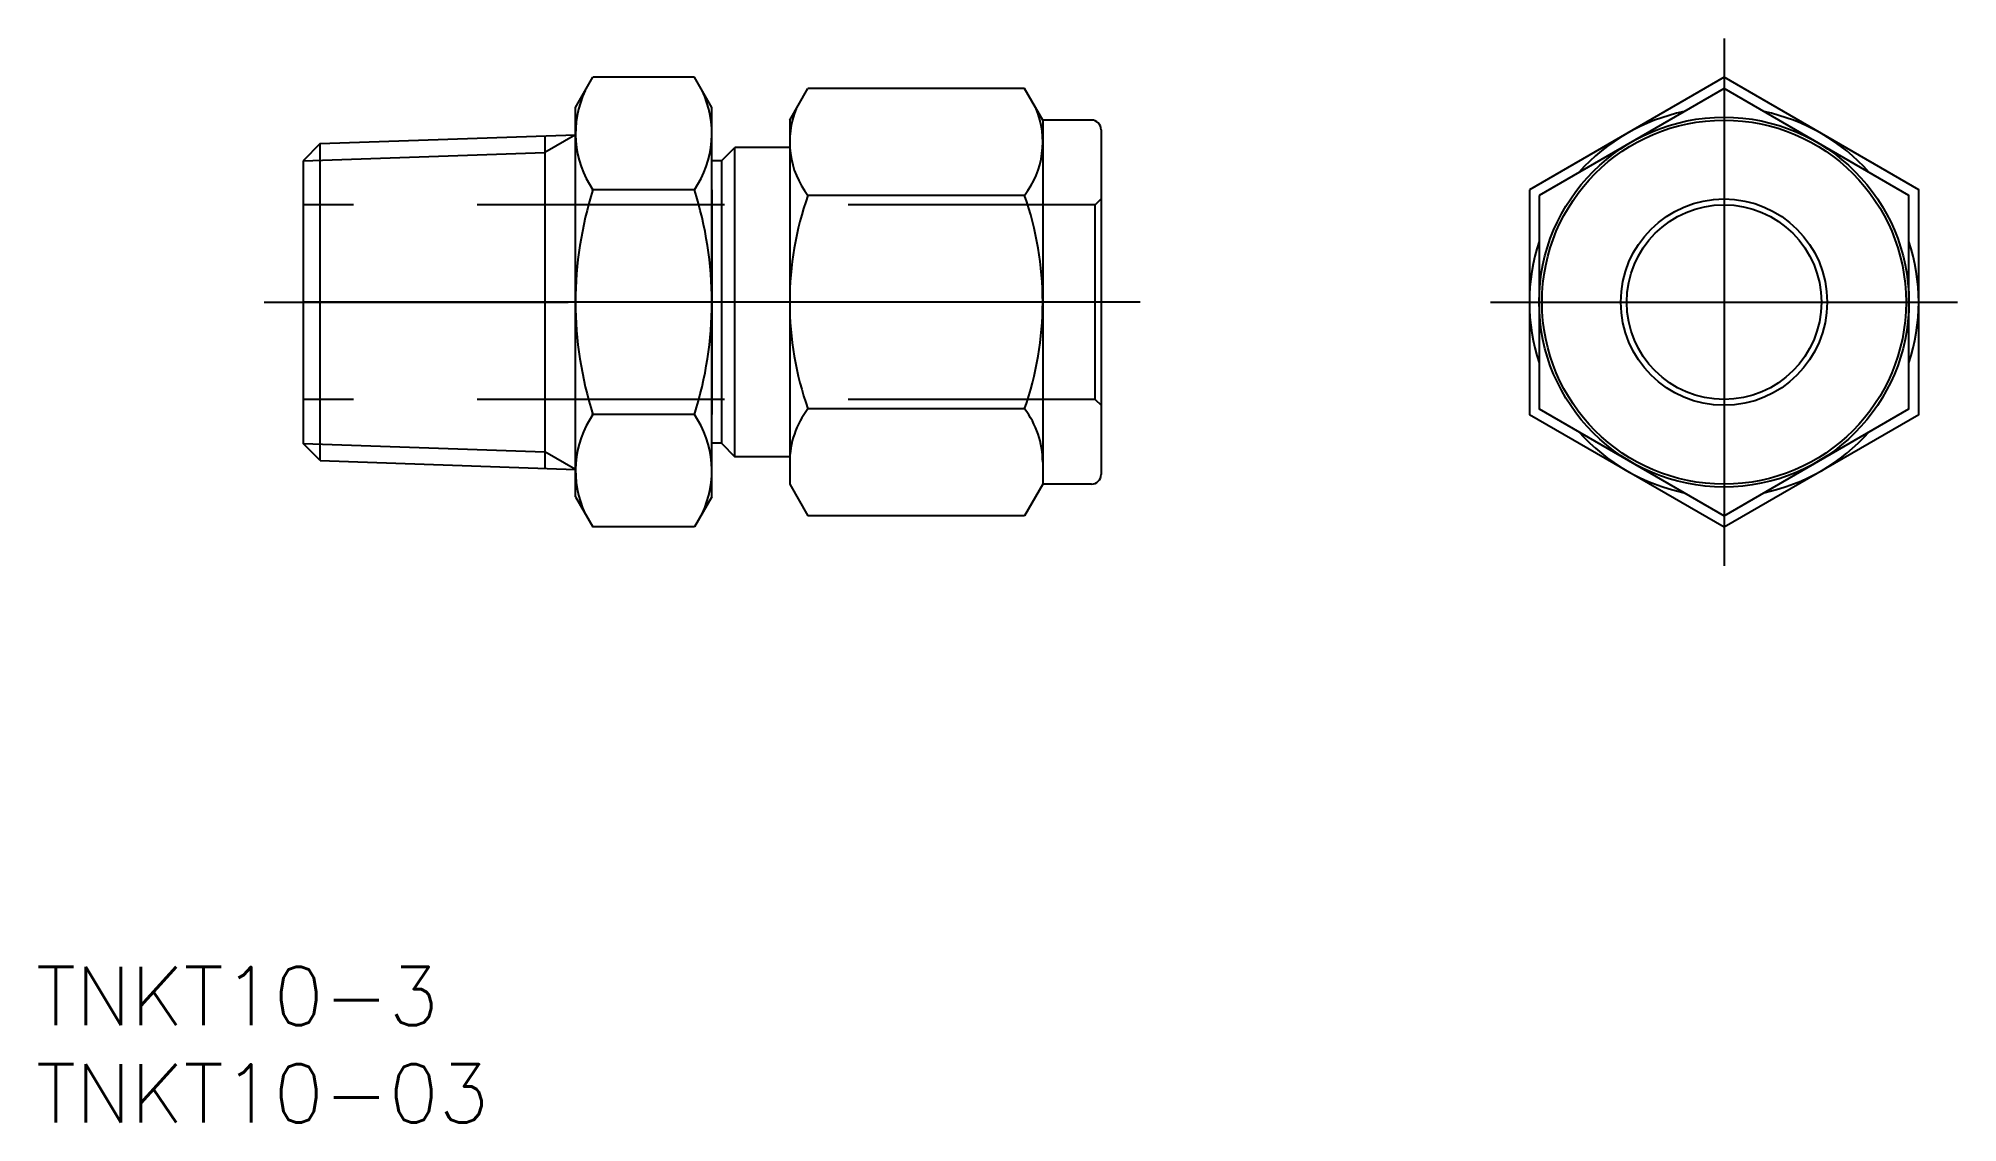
# Model space of a CAD drawing. Extents: x -13.6 to 85, y -42.1 to 13.5.
import ezdxf

# ---------------------------------------------------------------- set-up
doc = ezdxf.new("R2010")
doc.units = 0
doc.linetypes.add('CENTER', pattern=[50.8, 31.75, -6.35, 6.35, -6.35])
doc.linetypes.add('DASHED', pattern=[19.05, 12.7, -6.35])
doc.layers.get('0').update_dxf_attribs({"linetype": 'CONTINUOUS'})
doc.layers.add('CENTER', color=1, linetype='CENTER')
doc.styles.get("Standard").update_dxf_attribs({"font": 'txt.shx', "height": 3, "bigfont": 'bigfont.shx'})

# ---------------------------------------------------------------- blocks, each defined once
blk = doc.blocks.new('*U9')
at = {"color": 7, "linetype": 'CONTINUOUS'}
blk.add_text('TNKT10-3', height=3, dxfattribs=at).set_placement((-13.724, -37.144))
blk = doc.blocks.new('*U10')
at = {"color": 7, "linetype": 'CONTINUOUS'}
blk.add_text('TNKT10-03', height=3, dxfattribs=at).set_placement((-13.724, -42.144))

msp = doc.modelspace()

# ---------------------------------------------------------------- linework, layer by layer
at = {"color": 7, "linetype": 'CONTINUOUS'}
for p, q in [((14, 10), (14.893, 11.547)), ((20.107, 11.547), (14.893, 11.547)), ((21, 10), (20.107, 11.547)), ((25, 9.35), (25.935, 10.97)), ((37.065, 10.97), (25.935, 10.97)), ((38, 9.35), (37.065, 10.97)), ((14, -10), (14, 10)), ((21, -10), (21, 10)), ((25, 9.35), (25, -9.35)), ((38, 9.35), (38, -9.35)), ((40.5, 9.35), (38, 9.35)), ((0.887, 8.14), (0, 7.253)), ((0.887, 8.14), (14, 8.598)), ((0.887, -8.14), (0.887, 8.14)), ((12.422, 8.543), (12.422, -8.543)), ((21.5, 7.25), (22.187, 7.937)), ((25, 7.937), (22.187, 7.937)), ((22.187, -7.938), (22.187, 7.937)), ((41, 8.85), (41, -8.85)), ((0, 7.253), (0, -7.253)), ((21.5, 7.25), (21, 7.25)), ((21.5, 7.25), (21.5, -7.251)), ((20.107, 5.774), (14.817, 5.774)), ((21, 5.774), (21, -5.774)), ((37.065, 5.485), (25.935, 5.485)), ((20.107, -5.774), (14.817, -5.774)), ((37.065, -5.485), (25.935, -5.485)), ((0.887, -8.14), (0, -7.253)), ((21.5, -7.251), (21, -7.251)), ((21.5, -7.251), (22.187, -7.938)), ((0.887, -8.14), (14, -8.598)), ((25, -7.938), (22.187, -7.938)), ((25, -9.35), (25.935, -10.97)), ((38, -9.35), (37.065, -10.97)), ((40.5, -9.35), (38, -9.35)), ((14, -10), (14.893, -11.547)), ((21, -10), (20.107, -11.547)), ((20.107, -11.547), (14.893, -11.547)), ((37.065, -10.97), (25.935, -10.97))]:
    msp.add_line(p, q, dxfattribs=at)
at = {"color": 3, "linetype": 'CONTINUOUS'}
for p, q in [((14, 8.598), (12.422, 7.687)), ((0, 7.253), (12.422, 7.687)), ((0, -7.253), (12.422, -7.687)), ((14, -8.598), (12.422, -7.687))]:
    msp.add_line(p, q, dxfattribs=at)
at = {"color": 3, "linetype": 'DASHED'}
for p, q in [((40.7, 5), (0, 5)), ((40.7, 5), (41, 5.3)), ((40.7, -5), (40.7, 5)), ((40.7, -5), (0, -5)), ((40.7, -5), (41, -5.3))]:
    msp.add_line(p, q, dxfattribs=at)
at = {"color": 7, "linetype": 'CONTINUOUS'}
for points in [[(63, 5.774), (63, -5.774), (73, -11.547), (83, -5.774), (83, 5.774), (73, 11.547)], [(63.5, 5.485), (63.5, -5.485), (73, -10.97), (82.5, -5.485), (82.5, 5.485), (73, 10.97)]]:
    msp.add_lwpolyline(points, close=True, dxfattribs=at)
for radius in [9.5, 9.35, 5.3, 5]:
    msp.add_circle((73, 0), radius, dxfattribs=at)
for centre, radius, start, end in [((19.112, 8.66), 5.112, 154.38421, 214.38425), ((15.888, 8.66), 5.112, 325.61575, 25.61579), ((29.489, 8.227), 4.489, 157.65672, 217.6567), ((33.511, 8.227), 4.489, 322.3433, 22.34328), ((40.5, 8.85), 0.5, 0, 90), ((73, 0), 10, 101.80513, 138.19487), ((73, 0), 10, 41.80513, 78.19487), ((33.107, 0), 19.107, 162.41205, 197.58795), ((1.893, 0), 19.107, 342.41205, 17.58795), ((41.553, 0), 16.553, 160.64934, 199.35066), ((21.447, 0), 16.553, 340.64934, 19.35066), ((73, 0), 10, 161.80512, 198.19488), ((73, 0), 10, 341.80512, 18.19488), ((19.112, -8.66), 5.112, 145.61575, 205.61574), ((15.888, -8.66), 5.112, 334.38426, 34.38425), ((29.489, -8.227), 4.489, 142.3433, 180), ((33.511, -8.227), 4.489, 0, 37.6567), ((73, 0), 10, 221.80512, 258.19488), ((73, 0), 10, 281.80512, 318.19488), ((40.5, -8.85), 0.5, 270, 0)]:
    msp.add_arc(centre, radius, start, end, dxfattribs=at)
at = {"layer": 'CENTER', "color": 1, "linetype": 'CONTINUOUS'}
for p, q in [((73, 13.547), (73, -13.547)), ((43, 0), (0, 0)), ((61, 0), (85, 0))]:
    msp.add_line(p, q, dxfattribs=at)
at = {"layer": 'CENTER', "color": 1, "linetype": 'CENTER'}
msp.add_line((-2, 0), (13.628, 0), dxfattribs=at)

# ---------------------------------------------------------------- block references
at = {"color": 7, "linetype": 'CONTINUOUS'}
for name in ['*U9', '*U10']:
    msp.add_blockref(name, (0, 0), dxfattribs=at)

doc.saveas('drawing.dxf')
